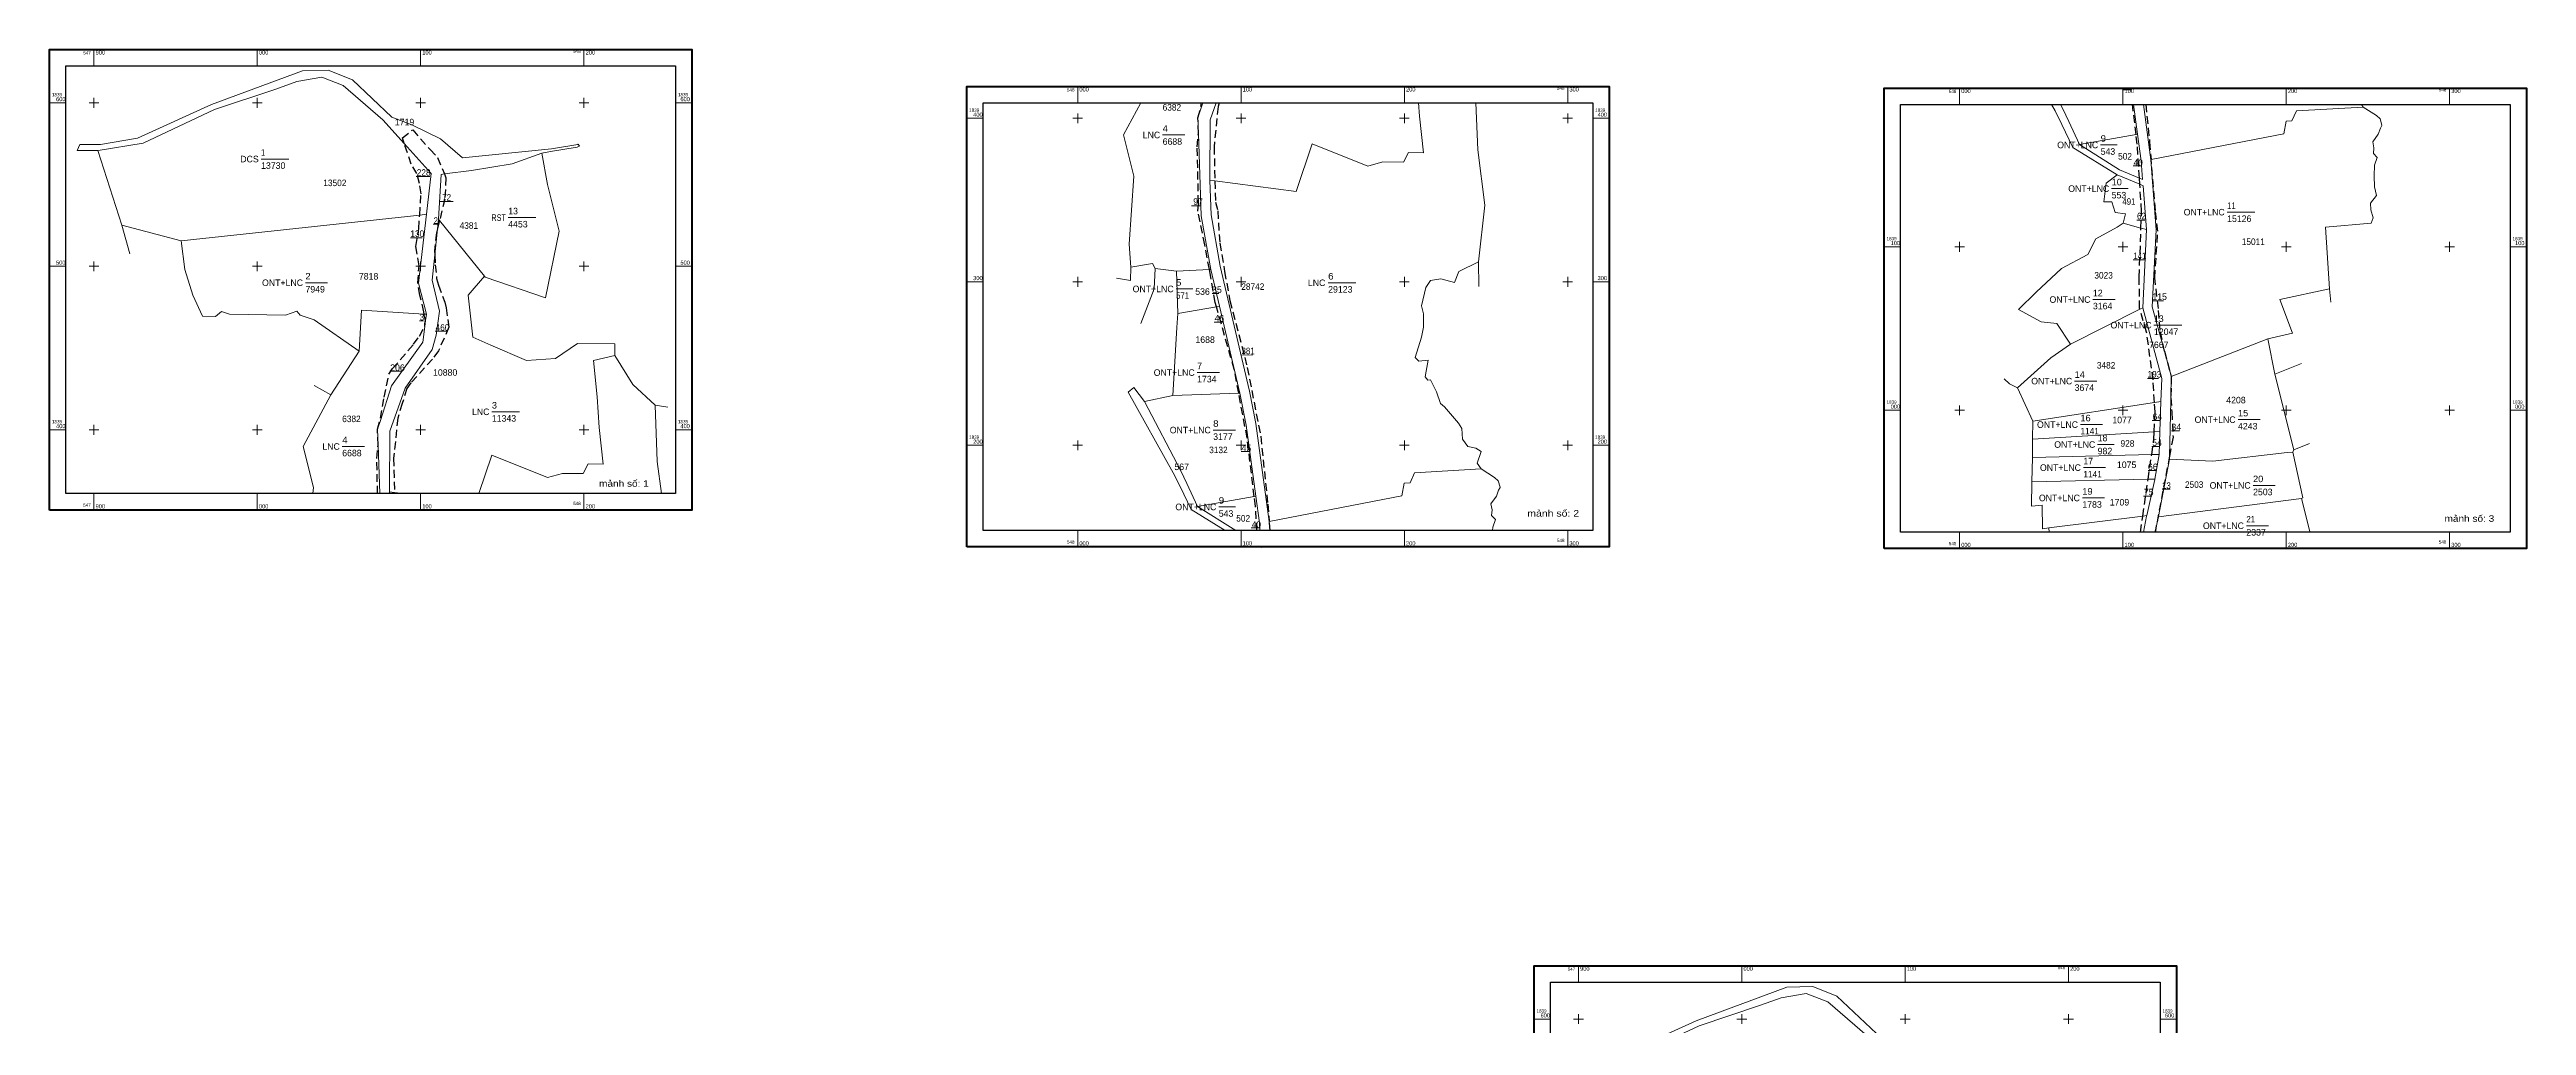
# Model space of a CAD drawing. Header units: metres. Extents: x 546939 to 549513, y 1838415 to 1840193.
# Drawn here: x 546964 to 548480, y 1839596 to 1840193 of the extents above; entities that cross this region are included whole.
import ezdxf
from ezdxf.enums import TextEntityAlignment as Align

# ---------------------------------------------------------------- set-up
doc = ezdxf.new("R2010")
doc.units = ezdxf.units.M
doc.header["$LTSCALE"] = 1.6
doc.linetypes.add('MEDIUM_DASHED', pattern=[4.5, 3, -1.5])
for name, color, linetype, lineweight in [('10', 7, 'Continuous', 13), ('13', 7, 'Continuous', 13), ('25', 7, 'Continuous', 13), ('26', 7, 'Continuous', 13), ('27', 7, 'Continuous', 13), ('8', 7, 'Continuous', 13)]:
    doc.layers.add(name, color=color, linetype=linetype, lineweight=lineweight)
doc.layers.add('15', color=7, linetype='Continuous')
doc.layers.add('19', color=7, linetype='Continuous')

msp = doc.modelspace()

# ---------------------------------------------------------------- linework, layer by layer
at = {"layer": '10'}
for p, q in [((547017.67, 1840138.73), (547063.06, 1840159.45)), ((547668.73, 1840156.7), (547669.92, 1840160.37)), ((548189.68, 1840159.43), (548191.83, 1840155.59)), ((548196.44, 1840156.83), (548195.07, 1840159.43)), ((548242.3, 1840141.2), (548239.81, 1840159.43)), ((548250.48, 1840125.67), (548245.86, 1840159.43)), ((548379.31, 1840159.43), (548380.39, 1840157.88)), ((548195.93, 1840147.14), (548191.83, 1840155.59)), ((548196.44, 1840156.83), (548200.13, 1840148.95)), ((548206.72, 1840134.91), (548200.13, 1840148.95)), ((546980.84, 1840131.37), (546982.51, 1840134.87)), ((546993.55, 1840131.37), (546980.84, 1840131.37)), ((547008.12, 1840085.63), (546993.55, 1840131.37)), ((546993.55, 1840131.37), (546993.71, 1840131.37)), ((547270.61, 1840130.77), (547265.22, 1840129.59)), ((547288.32, 1840133.94), (547287.62, 1840135.25)), ((547677.38, 1840112.68), (547674.3, 1840113.08)), ((548245.39, 1840113.58), (548243.42, 1840114.41)), ((547008.12, 1840085.63), (547013.09, 1840068.16)), ((547044.39, 1840075.96), (547008.12, 1840085.63)), ((547617.23, 1840053.26), (547625.77, 1840051.72)), ((547625.91, 1840059.96), (547625.77, 1840051.72)), ((547653.82, 1840057.4), (547640.78, 1840059.05)), ((547839.06, 1840048.03), (547838.81, 1840063.27)), ((548360.56, 1840038.51), (548359.88, 1840046.58)), ((547194.68, 1840031.14), (547193.28, 1840031.23)), ((548169.32, 1840034.1), (548183.35, 1840026.42)), ((547153.4, 1840008.56), (547136.18, 1839981.81)), ((548262.95, 1839993.11), (548321.94, 1840016.09)), ((548342.58, 1840001.01), (548326.41, 1839994.57)), ((547136.18, 1839981.81), (547125.87, 1839987.64)), ((547627.77, 1839986.41), (547634.2, 1839977.77)), ((547656.53, 1839935.42), (547634.2, 1839977.77)), ((548168.73, 1839986.13), (548178.23, 1839965.65)), ((548256.54, 1839977.58), (548256.55, 1839977.77)), ((547334.7, 1839975.47), (547342.35, 1839974.24)), ((547166.04, 1839921.39), (547165.02, 1839951.14)), ((548337.94, 1839948.18), (548337.34, 1839946.7)), ((548337.94, 1839948.18), (548347.47, 1839952.13)), ((547656.02, 1839925.73), (547651.92, 1839934.18)), ((547656.53, 1839935.42), (547660.22, 1839927.54)), ((548261.78, 1839942.41), (548255.19, 1839907.51)), ((547175.08, 1839922.14), (547172, 1839922.54)), ((547172.01, 1839922.38), (547172, 1839922.54)), ((547172.04, 1839921.39), (547172.01, 1839922.38)), ((547180.81, 1839921.39), (547175.08, 1839922.14)), ((547662.79, 1839911.77), (547656.02, 1839925.73)), ((547666.81, 1839913.5), (547660.22, 1839927.54)), ((548177.64, 1839928.67), (548177.41, 1839913.78)), ((548342.62, 1839918.33), (548255.11, 1839907.19)), ((547683.7, 1839898.78), (547662.79, 1839911.77)), ((547690.28, 1839898.78), (547666.81, 1839913.5)), ((547710.57, 1839904.26), (547710.99, 1839898.78)), ((548188.08, 1839897.84), (548188.01, 1839900.46)), ((548247.85, 1839907.63), (548245.85, 1839897.84)), ((548252.9, 1839897.84), (548253.43, 1839900.07)), ((547705.77, 1839888.36), (547703.75, 1839889.2)), ((547926.55, 1839578.29), (547971.94, 1839599.01))]:
    msp.add_line(p, q, dxfattribs=at)
at = {"layer": '10', "linetype": 'MEDIUM_DASHED', "lineweight": 25}
for p, q in [((548241.38, 1840141.04), (548239.15, 1840159.43)), ((547676.89, 1840133.6), (547677.38, 1840112.68)), ((547164.74, 1839921.39), (547164.25, 1839942.96)), ((547175.08, 1839922.14), (547175.1, 1839921.39)), ((547711.13, 1839898.78), (547710.66, 1839904.28)), ((548244, 1839897.84), (548245.43, 1839907.65)), ((548253.43, 1839900.07), (548253.01, 1839897.84))]:
    msp.add_line(p, q, dxfattribs=at)
at = {"layer": '10'}
for points in [[(546993.71, 1840131.37), (547021.25, 1840135.85), (547064.92, 1840156.33), (547102.48, 1840168.86), (547115.21, 1840173.52), (547130.55, 1840176.17), (547143.76, 1840171.06), (547167.93, 1840150.12), (547181.1, 1840135.52), (547197.55, 1840117.29)], [(547063.06, 1840159.45), (547118.76, 1840179.99), (547134.57, 1840180.41)], [(547134.57, 1840180.41), (547149.33, 1840174.51), (547173.48, 1840151.72), (547185.74, 1840146.98), (547203.2, 1840138.48), (547216.8, 1840126.71), (547271.15, 1840132.29), (547287.25, 1840135.01), (547287.62, 1840135.25)], [(547632.01, 1840160.37), (547621.44, 1840140.81), (547627.75, 1840115.65), (547624.87, 1840074.03), (547625.91, 1840059.96)], [(547678.17, 1840160.37), (547674.56, 1840150.11), (547674.3, 1840113.08)], [(547802.11, 1840160.37), (547802.64, 1840152.3), (547805.06, 1840129.91), (547795.96, 1840130.08), (547792.89, 1840124.24), (547780.2, 1840124.34), (547771.07, 1840121.72), (547737.01, 1840135.4), (547727.1, 1840106.17), (547677.38, 1840112.68)], [(547837.21, 1840160.37), (547838.31, 1840131.62), (547842.74, 1840097.76), (547838.81, 1840063.27)], [(548380.39, 1840157.88), (548339.5, 1840155.5), (548336.83, 1840149.44), (548333.25, 1840149.19), (548331.79, 1840141.56), (548250.57, 1840125.69), (548250.48, 1840125.67)], [(548380.39, 1840157.88), (548388.54, 1840152.68), (548390.73, 1840150.63), (548391.9, 1840146.77), (548391.9, 1840146.62), (548390.98, 1840145.01), (548389.68, 1840141.25), (548386.28, 1840136.56), (548386.95, 1840132.89), (548386.7, 1840129.44), (548389.02, 1840127.06), (548387.38, 1840122.35), (548387.22, 1840115.69), (548387.39, 1840109.08), (548388.49, 1840103.75), (548384.87, 1840099.03), (548385.09, 1840094.91), (548386.43, 1840090.03), (548385.4, 1840086.86)], [(547667.32, 1840141.68), (547666.99, 1840151.32), (547668.73, 1840156.7)], [(548229.85, 1840116.31), (548202.7, 1840133.18), (548195.93, 1840147.14)], [(547017.67, 1840138.73), (546995, 1840134.87), (546982.51, 1840134.87)], [(547265.22, 1840129.59), (547247.09, 1840123.03), (547222.15, 1840119.12), (547205.66, 1840116.93)], [(547230.16, 1840054.39), (547230.58, 1840053.88), (547267.5, 1840041.16), (547275.82, 1840082.03), (547268.73, 1840110.41), (547265.22, 1840129.59)], [(547270.61, 1840130.77), (547286.9, 1840133.4), (547288.32, 1840133.94)], [(547674.89, 1840058.5), (547669.05, 1840091.23), (547667.32, 1840141.68)], [(548206.72, 1840134.91), (548241.38, 1840141.04), (548242.3, 1840141.2)], [(548243.42, 1840114.41), (548231.27, 1840119.51), (548206.72, 1840134.91)], [(548245.39, 1840113.58), (548244.51, 1840125.02), (548242.3, 1840141.2)], [(547194.68, 1840031.14), (547189.79, 1840050.12), (547194.66, 1840092.27), (547197.55, 1840117.29)], [(547201.95, 1840089.25), (547203.66, 1840116.67), (547205.66, 1840116.93)], [(547710.57, 1839904.26), (547702.37, 1839964.27), (547698.59, 1839984.16), (547680.59, 1840060.5), (547675.03, 1840091.86), (547674.31, 1840112.92), (547674.3, 1840113.08)], [(548233.52, 1840086.74), (548234.99, 1840092.58), (548228.66, 1840093.27), (548226.53, 1840099.83), (548221.6, 1840099.96), (548223.14, 1840111.37), (548229.85, 1840116.31)], [(548245.68, 1840109.77), (548243.66, 1840110.61), (548229.85, 1840116.31)], [(548250.48, 1840125.67), (548253.75, 1840082.67), (548251.23, 1840035.69), (548258.75, 1840008.56), (548262.95, 1839993.38)], [(548256.55, 1839977.77), (548257.11, 1839991.77), (548245.41, 1840035.09), (548247.7, 1840082.97), (548245.68, 1840109.77)], [(547194.66, 1840092.27), (547190.53, 1840091.82), (547044.39, 1840075.96)], [(547201.95, 1840089.25), (547201.36, 1840083.42), (547199.74, 1840067.42)], [(547201.95, 1840089.25), (547202.62, 1840088.42), (547230.16, 1840054.39)], [(548233.52, 1840086.74), (548229.81, 1840084.46), (548216.75, 1840077.27), (548211.79, 1840067.74), (548195.66, 1840059.01)], [(548233.52, 1840086.74), (548244.36, 1840083.86), (548247.7, 1840082.97)], [(548359.88, 1840046.58), (548357.33, 1840084.39), (548385.4, 1840086.86)], [(547044.39, 1840075.96), (547046.78, 1840058.56), (547051.73, 1840042.84), (547057.47, 1840029.9)], [(547199.74, 1840067.42), (547198.18, 1840052.07), (547202.59, 1840032.98), (547200.63, 1840018.3), (547198.18, 1840009.49), (547181.56, 1839986), (547172.26, 1839959.57), (547172, 1839922.54)], [(547230.16, 1840054.39), (547220.25, 1840042.86), (547223.16, 1840017.11), (547234.18, 1840012.22), (547255.98, 1840002.91), (547273.7, 1840004.12), (547287.22, 1840013.32)], [(547640.78, 1840059.05), (547639.23, 1840062.15), (547625.91, 1840059.96)], [(547632.09, 1840025.52), (547640.25, 1840046.6), (547640.78, 1840059.05)], [(547654.79, 1840031.58), (547653.82, 1840057.4), (547673.99, 1840058.45), (547674.89, 1840058.5)], [(547702.39, 1839919.79), (547696.45, 1839963.31), (547692.74, 1839982.86), (547680.21, 1840035.97), (547674.89, 1840058.48), (547674.89, 1840058.5)], [(547806.69, 1839996.22), (547807.88, 1840002.97), (547802.18, 1840002.48), (547799.99, 1840004.67), (547803.89, 1840017.01), (547805.18, 1840023.27), (547805.09, 1840031.46), (547803.79, 1840036.18), (547806.55, 1840047.47), (547809.43, 1840051.79), (547815.7, 1840052.7), (547824.09, 1840050.53), (547826.78, 1840057.24), (547838.81, 1840063.27)], [(548169.32, 1840034.1), (548180.29, 1840044.69), (548195.66, 1840059.01)], [(548321.94, 1840016.09), (548337.2, 1840019.58), (548329.31, 1840040.23), (548359.88, 1840046.58)], [(547057.47, 1840029.9), (547065.53, 1840029.71), (547069.28, 1840032.82), (547074.1, 1840031.14), (547108.44, 1840030.62), (547115.36, 1840032.98), (547117.41, 1840030.61), (547125.89, 1840027.73), (547153.4, 1840008.56)], [(547193.28, 1840031.23), (547154.96, 1840033.62), (547153.4, 1840008.56)], [(547166.43, 1839966.16), (547173.32, 1839987.39), (547192.36, 1840014.08), (547193.67, 1840023.71), (547194.15, 1840027.22), (547194.68, 1840031.14)], [(547651.68, 1839981.49), (547654.06, 1840023.06), (547654.79, 1840031.58), (547678.36, 1840035.65), (547680.21, 1840035.97)], [(548183.35, 1840026.42), (548192.87, 1840025.5), (548201.24, 1840012.77)], [(548201.24, 1840012.77), (548243.69, 1840034.22), (548245.41, 1840035.09)], [(547310.09, 1840005.94), (547297.03, 1840002.93), (547299.11, 1839980.58), (547300.34, 1839961.76), (547302.76, 1839939.37), (547293.66, 1839939.54), (547290.59, 1839933.7), (547277.9, 1839933.8), (547268.77, 1839931.18), (547234.71, 1839944.86), (547226.75, 1839921.39)], [(547310.09, 1840005.94), (547309.9, 1840013.02), (547287.22, 1840013.32)], [(547310.09, 1840005.94), (547320.95, 1839988.12), (547334.7, 1839975.47)], [(548201.24, 1840012.77), (548189.2, 1840004.42), (548168.73, 1839986.13)], [(548321.94, 1840016.09), (548326.41, 1839994.57), (548337.94, 1839948.18)], [(547806.69, 1839996.22), (547806.09, 1839992.8), (547807.76, 1839990.75), (547809.31, 1839990.92), (547813.01, 1839983.67), (547815.57, 1839976.61), (547818.03, 1839974.42), (547826.45, 1839964.6), (547828.58, 1839961.25), (547829.07, 1839954.63), (547832.25, 1839950.2), (547837.09, 1839949.3), (547840.43, 1839947.17), (547837.97, 1839940.07), (547840.48, 1839936.47)], [(548168.73, 1839986.13), (548163.78, 1839988.56), (548160.71, 1839991.56)], [(548261.78, 1839942.41), (548261.83, 1839944.27), (548262.67, 1839977.87), (548262.71, 1839980.01), (548262.95, 1839993.11), (548262.95, 1839993.38)], [(547136.18, 1839981.81), (547119.14, 1839950.27), (547125.45, 1839925.11), (547125.19, 1839921.39)], [(547627.77, 1839986.41), (547624.36, 1839983.49), (547651.92, 1839934.18)], [(547692.74, 1839982.86), (547691.95, 1839982.83), (547651.68, 1839981.49), (547634.2, 1839977.77)], [(548178.05, 1839954.7), (548178.23, 1839965.65), (548252.62, 1839977.16), (548256.55, 1839977.77)], [(548247.85, 1839907.63), (548247.93, 1839907.96), (548252.89, 1839930.07), (548252.92, 1839930.28), (548255.51, 1839945.27), (548255.51, 1839945.41), (548255.96, 1839959.34), (548255.96, 1839959.43), (548256.54, 1839977.58)], [(547165.02, 1839951.14), (547164.69, 1839960.78), (547166.43, 1839966.16)], [(547334.7, 1839975.47), (547336.01, 1839941.08), (547338.59, 1839921.39)], [(548178.05, 1839954.7), (548177.87, 1839943.45), (548177.64, 1839928.67)], [(548255.51, 1839945.41), (548250.92, 1839945.29), (548177.87, 1839943.45)], [(548178.05, 1839954.7), (548252.47, 1839959.22), (548255.96, 1839959.43)], [(548337.34, 1839946.7), (548333.82, 1839946.63), (548288.34, 1839941.16), (548261.78, 1839942.41)], [(548337.34, 1839946.7), (548343.43, 1839918.88), (548342.62, 1839918.33)], [(547840.48, 1839936.47), (547799.59, 1839934.09), (547796.92, 1839928.03), (547793.34, 1839927.78), (547791.88, 1839920.15), (547710.66, 1839904.28), (547710.57, 1839904.26)], [(547840.48, 1839936.47), (547848.63, 1839931.27), (547850.82, 1839929.22), (547851.99, 1839925.36), (547851.99, 1839925.21), (547851.07, 1839923.6), (547849.77, 1839919.84), (547846.37, 1839915.15), (547847.04, 1839911.48), (547846.79, 1839908.03), (547849.11, 1839905.65), (547847.47, 1839900.94), (547847.42, 1839898.78)], [(548177.64, 1839928.67), (548248.72, 1839930.19), (548252.92, 1839930.28)], [(547666.81, 1839913.5), (547701.47, 1839919.63), (547702.39, 1839919.79)], [(547704.97, 1839898.78), (547704.6, 1839903.61), (547702.39, 1839919.79)], [(548344.96, 1839897.84), (548347.71, 1839898.25), (548342.62, 1839918.33)], [(548177.41, 1839913.78), (548183.94, 1839914.26), (548184.04, 1839899.96)], [(548184.04, 1839899.96), (548188.01, 1839900.46), (548245.43, 1839907.65), (548247.93, 1839907.96)], [(548253.43, 1839900.07), (548255.11, 1839907.19), (548255.19, 1839907.51)], [(547902.59, 1839570.93), (547930.13, 1839575.41), (547973.8, 1839595.89), (548011.36, 1839608.42), (548024.09, 1839613.08), (548039.43, 1839615.73), (548052.64, 1839610.62), (548076.81, 1839589.68), (548089.98, 1839575.08), (548106.43, 1839556.85)], [(547971.94, 1839599.01), (548027.64, 1839619.55), (548043.45, 1839619.97)], [(548043.45, 1839619.97), (548058.21, 1839614.07), (548082.36, 1839591.28), (548094.62, 1839586.54), (548112.08, 1839578.04), (548125.68, 1839566.27), (548180.03, 1839571.85), (548196.13, 1839574.57), (548196.5, 1839574.81)]]:
    msp.add_lwpolyline(points, dxfattribs=at)
at = {"layer": '10', "linetype": 'MEDIUM_DASHED', "lineweight": 25}
for points in [[(547666.99, 1840151.32), (547668.87, 1840158.11), (547669.25, 1840160.37)], [(547680.07, 1840160.37), (547679.35, 1840158.1), (547676.89, 1840133.6)], [(548247.27, 1840159.43), (548249.66, 1840136.4), (548250.57, 1840125.69)], [(547181.1, 1840135.52), (547179.91, 1840139.02), (547186.23, 1840143.92), (547196.86, 1840131.87), (547201.46, 1840127.02), (547205.66, 1840116.93)], [(547666.55, 1840133.5), (547667.32, 1840141.68), (547666.99, 1840151.32)], [(547190.53, 1840091.82), (547191.35, 1840104.86), (547190.4, 1840111.07), (547188.78, 1840117.19), (547185.35, 1840122.94), (547181.1, 1840135.52)], [(547673.99, 1840058.45), (547671.19, 1840073.62), (547666.96, 1840094.14), (547667.33, 1840099.16), (547666.55, 1840133.5)], [(548243.42, 1840114.41), (548242.09, 1840135.15), (548241.38, 1840141.04)], [(547205.66, 1840116.93), (547206.63, 1840114.6), (547205.89, 1840101.43), (547202.62, 1840088.42), (547201.36, 1840083.42)], [(547677.38, 1840112.68), (547677.69, 1840099.78), (547679.12, 1840094.29), (547680.39, 1840074.67), (547683.32, 1840057.25), (547686.54, 1840039.57), (547697.23, 1839998.57), (547705.45, 1839956.46), (547709.75, 1839914.99), (547710.66, 1839904.28)], [(548244.36, 1840083.86), (548244.72, 1840094), (548243.66, 1840110.61), (548243.42, 1840114.41)], [(548258.75, 1840008.56), (548256.17, 1840021.45), (548255, 1840034.74), (548252.82, 1840053.39), (548254.64, 1840081.89), (548253.23, 1840094.53), (548250.57, 1840125.69)], [(547190.12, 1840060.84), (547188.26, 1840072.63), (547190, 1840083.45), (547190.53, 1840091.82)], [(547201.36, 1840083.42), (547200.73, 1840080.93), (547199.6, 1840069.95), (547199.74, 1840067.42)], [(548243.69, 1840034.22), (548243.55, 1840034.68), (548243.3, 1840053.8), (548244.36, 1840083.86)], [(547199.74, 1840067.42), (547200.05, 1840061.45), (547200.89, 1840053.05), (547202.11, 1840048.85), (547205.87, 1840038.6), (547206.72, 1840035.01), (547208.38, 1840023.16), (547202.02, 1840008.68), (547198.39, 1840003.73), (547185.13, 1839989.12), (547182.62, 1839985.78), (547179.89, 1839976.54), (547177.05, 1839967.56), (547174.59, 1839943.06), (547175.08, 1839922.14)], [(547193.28, 1840031.23), (547193.07, 1840032.68), (547190.68, 1840042.8), (547189.35, 1840050.25), (547190.12, 1840060.84)], [(547678.36, 1840035.65), (547677.61, 1840038.31), (547674.41, 1840056.15), (547673.99, 1840058.45)], [(547164.69, 1839960.78), (547166.56, 1839967.57), (547168.76, 1839980.37), (547171.61, 1839994.38), (547173.96, 1839997.84), (547186.82, 1840012.77), (547190.31, 1840017.82), (547193.67, 1840023.71)], [(547194.15, 1840027.22), (547193.34, 1840030.82), (547193.28, 1840031.23)], [(547193.67, 1840023.71), (547193.74, 1840025.36), (547194.15, 1840027.22)], [(547691.95, 1839982.83), (547689.2, 1839997.44), (547678.36, 1840035.65)], [(548252.62, 1839977.16), (548251.78, 1839990.95), (548247.84, 1840020.15), (548243.69, 1840034.22)], [(548258.75, 1840008.56), (548262.95, 1839993.11), (548262.71, 1839980.01)], [(547701.47, 1839919.63), (547697.12, 1839955.42), (547691.95, 1839982.83)], [(548252.47, 1839959.22), (548252.97, 1839971.38), (548252.62, 1839977.16)], [(548262.71, 1839980.01), (548263.2, 1839971.36), (548264.03, 1839955.87), (548261.83, 1839944.27), (548253.43, 1839900.07)], [(547164.25, 1839942.96), (547165.02, 1839951.14), (547164.69, 1839960.78)], [(548245.43, 1839907.65), (548248.72, 1839930.19), (548250.92, 1839945.29)], [(548250.92, 1839945.29), (548252.28, 1839954.59), (548252.47, 1839959.22)], [(547703.14, 1839898.78), (547702.18, 1839913.74), (547701.47, 1839919.63)]]:
    msp.add_lwpolyline(points, dxfattribs=at)
at = {"layer": '13'}
for p, q in [((547645.39, 1840140.77), (547658.99, 1840140.77)), ((548219.66, 1840134.67), (548229.86, 1840134.67)), ((547093.43, 1840126.06), (547110.43, 1840126.06)), ((548226.42, 1840107.96), (548236.62, 1840107.96)), ((547244.72, 1840090.22), (547261.72, 1840090.22)), ((548297.11, 1840093.57), (548314.11, 1840093.57)), ((547120.58, 1840050.41), (547134.18, 1840050.41)), ((547653.6, 1840046.6), (547663.8, 1840046.6)), ((547746.73, 1840050.37), (547763.73, 1840050.37)), ((548214.95, 1840040.13), (548228.55, 1840040.13)), ((548252.31, 1840024.45), (548269.31, 1840024.45)), ((547666.5, 1839995.46), (547680.1, 1839995.46)), ((548203.76, 1839990.23), (548217.36, 1839990.23)), ((547234.71, 1839971.45), (547251.71, 1839971.45)), ((548207.3, 1839963.63), (548220.9, 1839963.63)), ((548303.78, 1839966.65), (548317.38, 1839966.65)), ((547143.09, 1839950.23), (547156.69, 1839950.23)), ((547676.33, 1839960.28), (547689.93, 1839960.28)), ((548217.85, 1839951.44), (548228.05, 1839951.44)), ((548209.09, 1839937.3), (548222.69, 1839937.3)), ((548208.47, 1839918.77), (548222.07, 1839918.77)), ((548313, 1839926.42), (548326.6, 1839926.42)), ((547679.75, 1839913.26), (547689.95, 1839913.26)), ((548308.89, 1839901.76), (548322.49, 1839901.76))]:
    msp.add_line(p, q, dxfattribs=at)
at = {"layer": '25'}
for p, q in [((546991.12, 1840182.98), (546991.12, 1840192.98)), ((547091.12, 1840182.98), (547091.12, 1840192.98)), ((547191.12, 1840182.98), (547191.12, 1840192.98)), ((547291.12, 1840182.98), (547291.12, 1840192.98)), ((546963.9, 1840160.44), (546973.9, 1840160.44)), ((546988.12, 1840160.44), (546994.12, 1840160.44)), ((546991.12, 1840157.44), (546991.12, 1840163.44)), ((547088.12, 1840160.44), (547094.12, 1840160.44)), ((547091.12, 1840157.44), (547091.12, 1840163.44)), ((547188.12, 1840160.44), (547194.12, 1840160.44)), ((547191.12, 1840157.44), (547191.12, 1840163.44)), ((547288.12, 1840160.44), (547294.12, 1840160.44)), ((547291.12, 1840157.44), (547291.12, 1840163.44)), ((547347.17, 1840160.44), (547357.17, 1840160.44)), ((546963.9, 1840060.44), (546973.9, 1840060.44)), ((546988.12, 1840060.44), (546994.12, 1840060.44)), ((546991.12, 1840057.44), (546991.12, 1840063.44)), ((547088.12, 1840060.44), (547094.12, 1840060.44)), ((547091.12, 1840057.44), (547091.12, 1840063.44)), ((547188.12, 1840060.44), (547194.12, 1840060.44)), ((547191.12, 1840057.44), (547191.12, 1840063.44)), ((547288.12, 1840060.44), (547294.12, 1840060.44)), ((547291.12, 1840057.44), (547291.12, 1840063.44)), ((547347.17, 1840060.44), (547357.17, 1840060.44)), ((546963.9, 1839960.44), (546973.9, 1839960.44)), ((546988.12, 1839960.44), (546994.12, 1839960.44)), ((546991.12, 1839957.44), (546991.12, 1839963.44)), ((547088.12, 1839960.44), (547094.12, 1839960.44)), ((547091.12, 1839957.44), (547091.12, 1839963.44)), ((547188.12, 1839960.44), (547194.12, 1839960.44)), ((547191.12, 1839957.44), (547191.12, 1839963.44)), ((547288.12, 1839960.44), (547294.12, 1839960.44)), ((547291.12, 1839957.44), (547291.12, 1839963.44)), ((547347.17, 1839960.44), (547357.17, 1839960.44)), ((546991.12, 1839911.39), (546991.12, 1839921.39)), ((547091.12, 1839911.39), (547091.12, 1839921.39)), ((547191.12, 1839911.39), (547191.12, 1839921.39)), ((547291.12, 1839911.39), (547291.12, 1839921.39)), ((547900, 1839622.54), (547900, 1839632.54)), ((548000, 1839622.54), (548000, 1839632.54)), ((548100, 1839622.54), (548100, 1839632.54)), ((548200, 1839622.54), (548200, 1839632.54)), ((547872.78, 1839600), (547882.78, 1839600)), ((547897, 1839600), (547903, 1839600)), ((547900, 1839597), (547900, 1839603)), ((547997, 1839600), (548003, 1839600)), ((548000, 1839597), (548000, 1839603)), ((548097, 1839600), (548103, 1839600)), ((548100, 1839597), (548100, 1839603)), ((548197, 1839600), (548203, 1839600)), ((548200, 1839597), (548200, 1839603)), ((548256.05, 1839600), (548266.05, 1839600))]:
    msp.add_line(p, q, dxfattribs=at)
at = {"layer": '25', "lineweight": 40}
for points in [[(546963.9, 1839911.39), (546963.9, 1840192.98), (547357.17, 1840192.98), (547357.17, 1839911.39)], [(547872.78, 1839350.95), (547872.78, 1839632.54), (548266.05, 1839632.54), (548266.05, 1839350.95)]]:
    msp.add_lwpolyline(points, close=True, dxfattribs=at)
at = {"layer": '25', "lineweight": 25}
for points in [[(546973.9, 1839921.39), (546973.9, 1840182.98), (547347.17, 1840182.98), (547347.17, 1839921.39)], [(547882.78, 1839360.95), (547882.78, 1839622.54), (548256.05, 1839622.54), (548256.05, 1839360.95)]]:
    msp.add_lwpolyline(points, close=True, dxfattribs=at)
at = {"layer": '26'}
for p, q in [((547593.42, 1840160.37), (547593.42, 1840170.37)), ((547693.42, 1840160.37), (547693.42, 1840170.37)), ((547793.42, 1840160.37), (547793.42, 1840170.37)), ((547893.42, 1840160.37), (547893.42, 1840170.37)), ((547525.42, 1840150.98), (547535.42, 1840150.98)), ((547590.42, 1840150.98), (547596.42, 1840150.98)), ((547593.42, 1840147.98), (547593.42, 1840153.98)), ((547690.42, 1840150.98), (547696.42, 1840150.98)), ((547693.42, 1840147.98), (547693.42, 1840153.98)), ((547790.42, 1840150.98), (547796.42, 1840150.98)), ((547793.42, 1840147.98), (547793.42, 1840153.98)), ((547890.42, 1840150.98), (547896.42, 1840150.98)), ((547893.42, 1840147.98), (547893.42, 1840153.98)), ((547908.69, 1840150.98), (547918.69, 1840150.98)), ((547593.42, 1840047.98), (547593.42, 1840053.98)), ((547693.42, 1840047.98), (547693.42, 1840053.98)), ((547793.42, 1840047.98), (547793.42, 1840053.98)), ((547893.42, 1840047.98), (547893.42, 1840053.98)), ((547525.42, 1840050.98), (547535.42, 1840050.98)), ((547590.42, 1840050.98), (547596.42, 1840050.98)), ((547690.42, 1840050.98), (547696.42, 1840050.98)), ((547790.42, 1840050.98), (547796.42, 1840050.98)), ((547890.42, 1840050.98), (547896.42, 1840050.98)), ((547908.69, 1840050.98), (547918.69, 1840050.98)), ((547525.42, 1839950.98), (547535.42, 1839950.98)), ((547590.42, 1839950.98), (547596.42, 1839950.98)), ((547593.42, 1839947.98), (547593.42, 1839953.98)), ((547690.42, 1839950.98), (547696.42, 1839950.98)), ((547693.42, 1839947.98), (547693.42, 1839953.98)), ((547790.42, 1839950.98), (547796.42, 1839950.98)), ((547793.42, 1839947.98), (547793.42, 1839953.98)), ((547890.42, 1839950.98), (547896.42, 1839950.98)), ((547893.42, 1839947.98), (547893.42, 1839953.98)), ((547908.69, 1839950.98), (547918.69, 1839950.98)), ((547593.42, 1839888.78), (547593.42, 1839898.78)), ((547693.42, 1839888.78), (547693.42, 1839898.78)), ((547793.42, 1839888.78), (547793.42, 1839898.78)), ((547893.42, 1839888.78), (547893.42, 1839898.78))]:
    msp.add_line(p, q, dxfattribs=at)
at = {"layer": '26', "lineweight": 40}
msp.add_lwpolyline([(547525.42, 1839888.78), (547525.42, 1840170.37), (547918.69, 1840170.37), (547918.69, 1839888.78)], close=True, dxfattribs=at)
at = {"layer": '26', "lineweight": 25}
msp.add_lwpolyline([(547535.42, 1839898.78), (547535.42, 1840160.37), (547908.69, 1840160.37), (547908.69, 1839898.78)], close=True, dxfattribs=at)
at = {"layer": '27'}
for p, q in [((548133.33, 1840159.43), (548133.33, 1840169.43)), ((548233.33, 1840159.43), (548233.33, 1840169.43)), ((548333.33, 1840159.43), (548333.33, 1840169.43)), ((548433.33, 1840159.43), (548433.33, 1840169.43)), ((548087.11, 1840072.39), (548097.11, 1840072.39)), ((548130.33, 1840072.39), (548136.33, 1840072.39)), ((548133.33, 1840069.39), (548133.33, 1840075.39)), ((548230.33, 1840072.39), (548236.33, 1840072.39)), ((548233.33, 1840069.39), (548233.33, 1840075.39)), ((548330.33, 1840072.39), (548336.33, 1840072.39)), ((548333.33, 1840069.39), (548333.33, 1840075.39)), ((548430.33, 1840072.39), (548436.33, 1840072.39)), ((548433.33, 1840069.39), (548433.33, 1840075.39)), ((548470.38, 1840072.39), (548480.38, 1840072.39)), ((548087.11, 1839972.39), (548097.11, 1839972.39)), ((548130.33, 1839972.39), (548136.33, 1839972.39)), ((548133.33, 1839969.39), (548133.33, 1839975.39)), ((548230.33, 1839972.39), (548236.33, 1839972.39)), ((548233.33, 1839969.39), (548233.33, 1839975.39)), ((548330.33, 1839972.39), (548336.33, 1839972.39)), ((548333.33, 1839969.39), (548333.33, 1839975.39)), ((548430.33, 1839972.39), (548436.33, 1839972.39)), ((548433.33, 1839969.39), (548433.33, 1839975.39)), ((548470.38, 1839972.39), (548480.38, 1839972.39)), ((548133.33, 1839887.84), (548133.33, 1839897.84)), ((548233.33, 1839887.84), (548233.33, 1839897.84)), ((548333.33, 1839887.84), (548333.33, 1839897.84)), ((548433.33, 1839887.84), (548433.33, 1839897.84))]:
    msp.add_line(p, q, dxfattribs=at)
at = {"layer": '27', "lineweight": 40}
msp.add_lwpolyline([(548087.11, 1839887.84), (548087.11, 1840169.43), (548480.38, 1840169.43), (548480.38, 1839887.84)], close=True, dxfattribs=at)
at = {"layer": '27', "lineweight": 25}
msp.add_lwpolyline([(548097.11, 1839897.84), (548097.11, 1840159.43), (548470.38, 1840159.43), (548470.38, 1839897.84)], close=True, dxfattribs=at)
at = {"layer": '8'}
for p, q in [((548233.37, 1840168.49), (548238.59, 1840168.49)), ((547188.29, 1840115.36), (547196.64, 1840115.36)), ((548239.58, 1840121.81), (548244.53, 1840121.94)), ((547202.74, 1840100.13), (547211.09, 1840100.13)), ((547663.1, 1840097.51), (547668.58, 1840097.51)), ((547198.7, 1840086.23), (547201.83, 1840086.23)), ((548241.92, 1840088.72), (548246.75, 1840088.72)), ((547184.9, 1840077.9), (547191.95, 1840077.9)), ((548239.58, 1840064.48), (548246.62, 1840064.48)), ((547675.7, 1840043.77), (547679.75, 1840043.77)), ((548251.58, 1840039.37), (548258.23, 1840039.37)), ((547190.47, 1840027.05), (547192.82, 1840027.05)), ((547677.01, 1840026.34), (547681.97, 1840026.34)), ((547200, 1840020.8), (547207.83, 1840020.8)), ((547693.59, 1840006.17), (547700.64, 1840006.3)), ((547172.33, 1839996.21), (547179.25, 1839996.21)), ((548248.45, 1839991.76), (548255.1, 1839991.76)), ((548251.31, 1839966.2), (548256.27, 1839966.2)), ((547693.46, 1839947.08), (547698.68, 1839947.08)), ((548251.05, 1839950.33), (548256.01, 1839950.33)), ((548263.06, 1839959.83), (548268.02, 1839959.83)), ((548248.7, 1839935.5), (548253.66, 1839935.5)), ((548245.96, 1839919.88), (548250.92, 1839919.88)), ((548257.31, 1839924.05), (548262.27, 1839924.05)), ((547699.67, 1839900.4), (547704.62, 1839900.53))]:
    msp.add_line(p, q, dxfattribs=at)

# ---------------------------------------------------------------- texts
at = {"layer": '10'}
for p in [(547844.66, 1840164.78), (547844.66, 1840164.78), (547013.09, 1840068.16), (547013.09, 1840068.16), (547617.23, 1840053.26), (547617.23, 1840053.26), (547839.06, 1840048.03), (547839.06, 1840048.03), (548360.56, 1840038.51), (548360.56, 1840038.51), (547632.09, 1840025.52), (547632.09, 1840025.52), (548160.71, 1839991.56), (548160.71, 1839991.56), (548342.58, 1840001.01), (548342.58, 1840001.01), (547125.88, 1839987.64), (547125.88, 1839987.64), (547342.35, 1839974.24), (547342.35, 1839974.24), (548347.47, 1839952.13), (548347.47, 1839952.13)]:
    msp.add_text('D', height=0.01, dxfattribs=at).set_placement(p, align=Align.CENTER)
at = {"layer": '13'}
for s, p in [('LNC', (547643.92, 1840138.77)), ('DCS', (547091.96, 1840124.06)), ('ONT+LNC', (548218.19, 1840132.67)), ('ONT+LNC', (548224.95, 1840105.96)), ('ONT+LNC', (548295.64, 1840091.57)), ('ONT+LNC', (547119.11, 1840048.41)), ('LNC', (547745.02, 1840048.37)), ('ONT+LNC', (547652.13, 1840044.6)), ('ONT+LNC', (548213.48, 1840038.13)), ('ONT+LNC', (548250.84, 1840022.45)), ('ONT+LNC', (547665.03, 1839993.46)), ('ONT+LNC', (548202.29, 1839988.23)), ('LNC', (547233.24, 1839969.45)), ('ONT+LNC', (547674.86, 1839958.28)), ('ONT+LNC', (548205.83, 1839961.63)), ('ONT+LNC', (548302.31, 1839964.65)), ('LNC', (547141.62, 1839948.23)), ('ONT+LNC', (548216.38, 1839949.44)), ('ONT+LNC', (548207.62, 1839935.3)), ('ONT+LNC', (547678.28, 1839911.26)), ('ONT+LNC', (548207, 1839916.77)), ('ONT+LNC', (548311.53, 1839924.42)), ('ONT+LNC', (548307.42, 1839899.76))]:
    msp.add_text(s, height=4, dxfattribs=at).set_placement(p, align=Align.RIGHT)
for s, width, p in [('4', 1.1, (547645.39, 1840142.77)), ('1', 0.8, (547093.43, 1840128.06)), ('9', 1.1, (548219.66, 1840136.67)), ('10', 1.05, (548226.42, 1840109.96)), ('11', 0.9, (548297.11, 1840095.57)), ('2', 1.05, (547120.58, 1840052.41)), ('5', 1.1, (547653.6, 1840048.6)), ('6', 1.1, (547746.73, 1840052.37)), ('571', 0.9, (547653.6, 1840040.6)), ('14', 1.05, (548203.76, 1839992.23)), ('3', 1.05, (547234.71, 1839973.45)), ('8', 1.1, (547676.33, 1839962.28)), ('1141', 0.95, (548207.3, 1839957.63)), ('16', 1.05, (548207.3, 1839965.63)), ('15', 1.05, (548303.78, 1839968.65)), ('4', 1.1, (547143.09, 1839952.23)), ('1141', 0.95, (548209.09, 1839931.3)), ('20', 1.05, (548313, 1839928.42)), ('9', 1.1, (547679.75, 1839915.26)), ('19', 1.05, (548208.47, 1839920.77)), ('21', 0.9, (548308.89, 1839903.76))]:
    msp.add_text(s, height=4, dxfattribs=dict(at, width=width)).set_placement(p)
for s, p in [('6688', (547645.39, 1840134.77)), ('543', (548219.66, 1840128.67)), ('13730', (547093.43, 1840120.06)), ('553', (548226.42, 1840101.96)), ('4453', (547244.72, 1840084.22)), ('13', (547244.72, 1840092.22)), ('15126', (548297.11, 1840087.57)), ('7949', (547120.58, 1840044.41)), ('29123', (547746.73, 1840044.37)), ('3164', (548214.95, 1840034.13)), ('12', (548214.95, 1840042.13)), ('13', (548252.31, 1840026.45)), ('12047', (548252.31, 1840018.45)), ('7', (547666.5, 1839997.46)), ('1734', (547666.5, 1839989.46)), ('3674', (548203.76, 1839984.23)), ('11343', (547234.71, 1839965.45)), ('4243', (548303.78, 1839960.65)), ('6688', (547143.09, 1839944.23)), ('3177', (547676.33, 1839954.28)), ('982', (548217.85, 1839945.44)), ('18', (548217.85, 1839953.44)), ('17', (548209.09, 1839939.3)), ('1783', (548208.47, 1839912.77)), ('2503', (548313, 1839920.42)), ('543', (547679.75, 1839907.26)), ('2337', (548308.89, 1839895.76))]:
    msp.add_text(s, height=4, dxfattribs=at).set_placement(p)
at = {"layer": '13', "width": 0.8}
msp.add_text('RST', height=4, dxfattribs=at).set_placement((547243.25, 1840088.22), align=Align.RIGHT)
at = {"layer": '15'}
for s, width, p in [('mảnh số: 1', 1.15, (547315.56, 1839925.58)), ('mảnh số: 2', 1.2, (547884.51, 1839907.36)), ('mảnh số: 3', 1.15, (548445.44, 1839904.16))]:
    msp.add_text(s, height=4, dxfattribs=dict(at, width=width)).set_placement(p, align=Align.CENTER)
at = {"layer": '19'}
for s, width, p in [('6382', 0.95, (547645.39, 1840155.68)), ('502', 0.95, (548230.37, 1840125.72)), ('13502', 0.95, (547131.51, 1840109.49)), ('228', 0.95, (547188.72, 1840115.83)), ('40', 0.95, (548239.86, 1840121.87)), ('72', 0.9, (547204.37, 1840100.67)), ('491', 0.9, (548232.97, 1840098.08)), ('130', 0.95, (547184.81, 1840078.43)), ('2', 0.85, (547199.13, 1840086.47)), ('4381', 0.95, (547214.97, 1840083.37)), ('62', 0.9, (548241.95, 1840089.2)), ('141', 0.9, (548239.67, 1840064.84)), ('15011', 0.95, (548306.08, 1840073.49)), ('3023', 0.95, (548215.83, 1840052.95)), ('28742', 0.95, (547693.54, 1840046.04)), ('3', 0.85, (547190.65, 1840027.35)), ('460', 0.95, (547200.24, 1840021.01)), ('381', 0.9, (547693.7, 1840006.67)), ('3482', 0.95, (548217.37, 1839997.93)), ('193', 0.95, (548248.34, 1839992.41)), ('6382', 0.95, (547143.09, 1839965.14)), ('3132', 0.95, (547673.9, 1839946.16)), ('928', 0.95, (548231.86, 1839950.11)), ('13', 0.9, (548257.26, 1839924.33)), ('2503', 0.95, (548271.29, 1839924.94)), ('502', 0.95, (547690.46, 1839904.31)), ('40', 0.95, (547699.95, 1839900.46))]:
    msp.add_text(s, height=4, dxfattribs=dict(at, width=width)).set_placement(p)
for s, p in [('1719', (547175.3, 1840146.67)), ('97', (547664.11, 1840098.06)), ('7818', (547153.3, 1840052.35)), ('536', (547665.34, 1840043.01)), ('35', (547675.64, 1840044.16)), ('115', (548251.34, 1840039.89)), ('46', (547677.13, 1840026.66)), ('1688', (547665.45, 1840013.6)), ('7667', (548249.33, 1840010.43)), ('206', (547172.47, 1839996.45)), ('10880', (547198.68, 1839993.51)), ('4208', (548296.58, 1839976.62)), ('1077', (548226.83, 1839964.45)), ('64', (548251.41, 1839966.49)), ('34', (548262.98, 1839960.14)), ('45', (547693.69, 1839947.29)), ('54', (548251.23, 1839950.62)), ('567', (547652.58, 1839935.8)), ('1075', (548229.65, 1839937.06)), ('66', (548248.63, 1839935.8)), ('1709', (548225.28, 1839914.12)), ('75', (548246.13, 1839920.34))]:
    msp.add_text(s, height=4, dxfattribs=at).set_placement(p)
at = {"layer": '25', "width": 0.95}
for s, p in [('547', (546989.12, 1840189.98)), ('548', (547289.12, 1840190.98)), ('547', (546989.12, 1839913.39)), ('548', (547289.12, 1839914.39)), ('547', (547898, 1839629.54)), ('548', (548198, 1839630.54))]:
    msp.add_text(s, height=2, dxfattribs=at).set_placement(p, align=Align.RIGHT)
for s, height, p in [('900', 2.5, (546992.12, 1840189.98)), ('000', 2.5, (547092.12, 1840189.98)), ('100', 2.5, (547192.12, 1840189.98)), ('200', 2.5, (547292.12, 1840189.98)), ('1839', 2, (546965.4, 1840164.44)), ('600', 2.5, (546967.9, 1840161.44)), ('1839', 2, (547348.67, 1840164.44)), ('600', 2.5, (547350.17, 1840161.44)), ('500', 2.5, (546967.9, 1840061.44)), ('500', 2.5, (547350.17, 1840061.44)), ('1839', 2, (546965.4, 1839964.44)), ('400', 2.5, (546967.9, 1839961.44)), ('1839', 2, (547348.67, 1839964.44)), ('400', 2.5, (547350.17, 1839961.44)), ('900', 2.5, (546992.12, 1839912.39)), ('000', 2.5, (547092.12, 1839912.39)), ('100', 2.5, (547192.12, 1839912.39)), ('200', 2.5, (547292.12, 1839912.39)), ('900', 2.5, (547901, 1839629.54)), ('000', 2.5, (548001, 1839629.54)), ('100', 2.5, (548101, 1839629.54)), ('200', 2.5, (548201, 1839629.54)), ('1839', 2, (547874.28, 1839604)), ('600', 2.5, (547876.78, 1839601)), ('1839', 2, (548257.55, 1839604)), ('600', 2.5, (548259.05, 1839601))]:
    msp.add_text(s, height=height, dxfattribs=at).set_placement(p)
at = {"layer": '26', "width": 0.95}
for p in [(547591.42, 1840167.37), (547891.42, 1840168.37), (547591.42, 1839890.78), (547891.42, 1839891.78)]:
    msp.add_text('548', height=2, dxfattribs=at).set_placement(p, align=Align.RIGHT)
for s, height, p in [('000', 2.5, (547594.42, 1840167.37)), ('100', 2.5, (547694.42, 1840167.37)), ('200', 2.5, (547794.42, 1840167.37)), ('300', 2.5, (547894.42, 1840167.37)), ('1839', 2, (547526.92, 1840154.98)), ('400', 2.5, (547529.42, 1840151.98)), ('1839', 2, (547910.19, 1840154.98)), ('400', 2.5, (547911.69, 1840151.98)), ('300', 2.5, (547529.42, 1840051.98)), ('300', 2.5, (547911.69, 1840051.98)), ('1839', 2, (547526.92, 1839954.98)), ('200', 2.5, (547529.42, 1839951.98)), ('1839', 2, (547910.19, 1839954.98)), ('200', 2.5, (547911.69, 1839951.98)), ('000', 2.5, (547594.42, 1839889.78)), ('100', 2.5, (547694.42, 1839889.78)), ('200', 2.5, (547794.42, 1839889.78)), ('300', 2.5, (547894.42, 1839889.78))]:
    msp.add_text(s, height=height, dxfattribs=at).set_placement(p)
at = {"layer": '27', "width": 0.95}
for p in [(548131.33, 1840166.43), (548431.33, 1840167.43), (548131.33, 1839889.84), (548431.33, 1839890.84)]:
    msp.add_text('548', height=2, dxfattribs=at).set_placement(p, align=Align.RIGHT)
for s, height, p in [('000', 2.5, (548134.33, 1840166.43)), ('100', 2.5, (548234.33, 1840166.43)), ('200', 2.5, (548334.33, 1840166.43)), ('300', 2.5, (548434.33, 1840166.43)), ('1839', 2, (548088.61, 1840076.39)), ('100', 2.5, (548091.11, 1840073.39)), ('1839', 2, (548471.88, 1840076.39)), ('100', 2.5, (548473.38, 1840073.39)), ('1839', 2, (548088.61, 1839976.39)), ('000', 2.5, (548091.11, 1839973.39)), ('1839', 2, (548471.88, 1839976.39)), ('000', 2.5, (548473.38, 1839973.39)), ('000', 2.5, (548134.33, 1839888.84)), ('100', 2.5, (548234.33, 1839888.84)), ('200', 2.5, (548334.33, 1839888.84)), ('300', 2.5, (548434.33, 1839888.84))]:
    msp.add_text(s, height=height, dxfattribs=at).set_placement(p)

doc.saveas('drawing.dxf')
